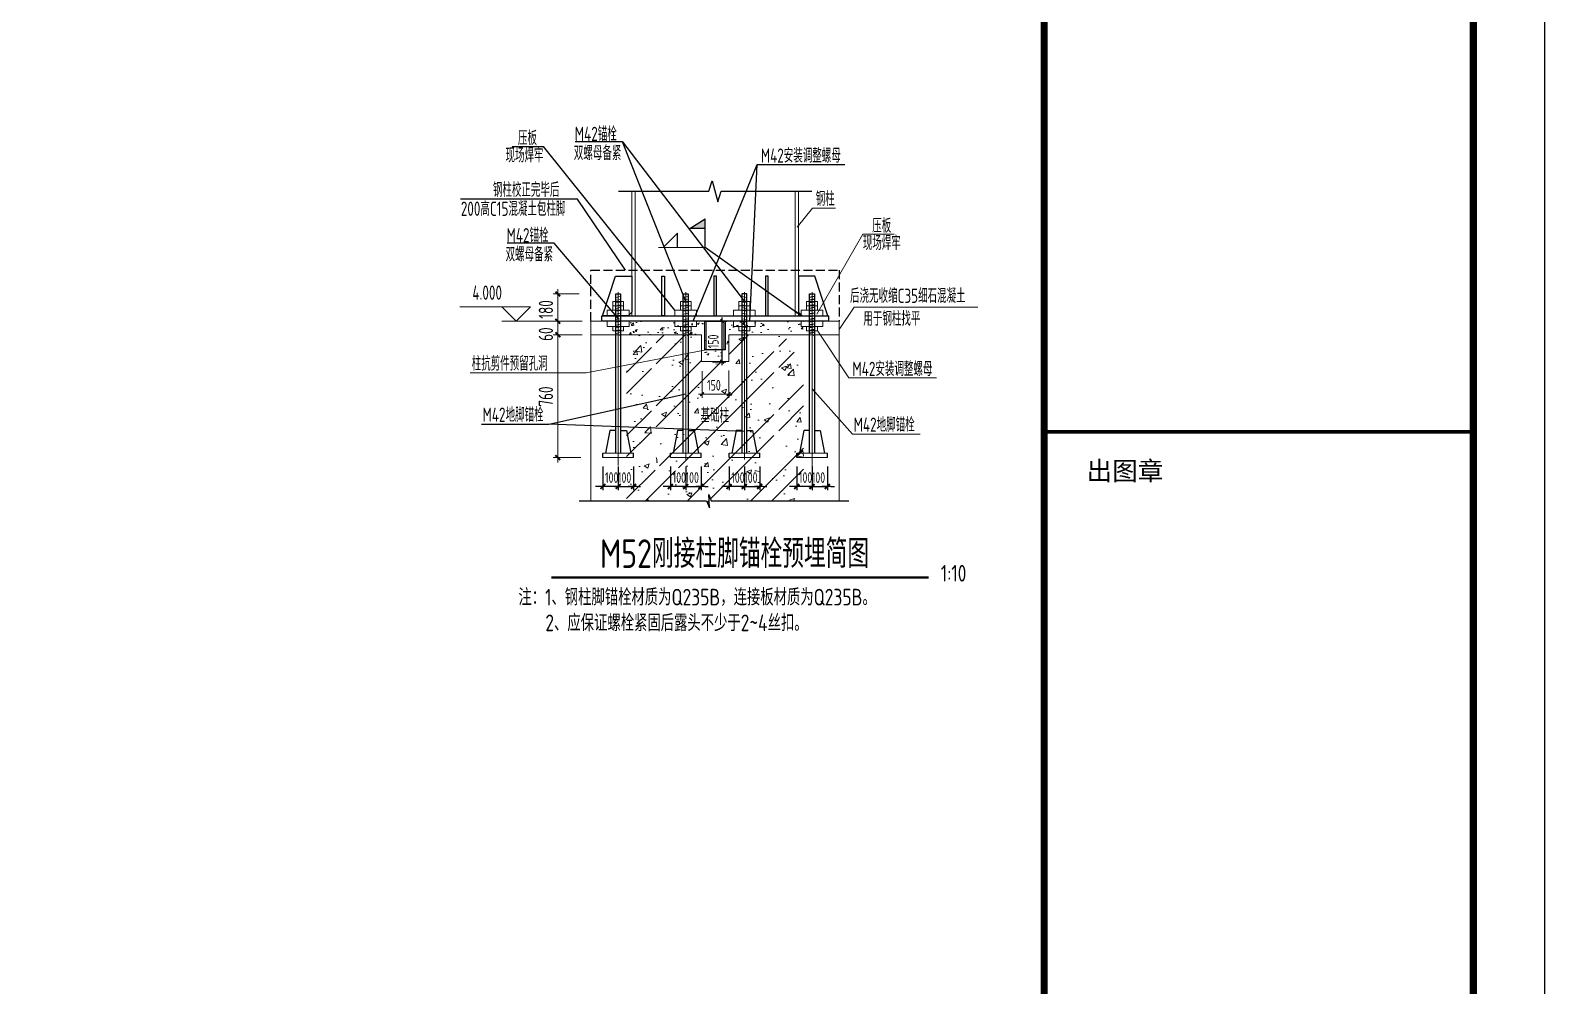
# Model space of a CAD drawing. Extents: x 69728788 to 150676229, y 15322671 to 43663798.
# Drawn here: x 75233381 to 75275784, y 20556665 to 20583417 of the extents above; entities that cross this region are included whole.
import ezdxf
from ezdxf.enums import TextEntityAlignment as Align

# ---------------------------------------------------------------- set-up
doc = ezdxf.new("R2010")
doc.units = 0
doc.header["$LTSCALE"] = 1000
doc.header["$MEASUREMENT"] = 0
doc.linetypes.add('DASH', pattern=[0.35, 0.25, -0.1])
doc.linetypes.add('HIDDEN', pattern=[0.375, 0.25, -0.125])
doc.layers.get('0').update_dxf_attribs({"linetype": 'CONTINUOUS'})
doc.layers.get('DEFPOINTS').update_dxf_attribs({"linetype": 'CONTINUOUS'})
for name, color, linetype in [('A-1', 1, 'CONTINUOUS'), ('AXIS', 3, 'CONTINUOUS'), ('BOLT', 2, 'CONTINUOUS'), ('COLU', 7, 'CONTINUOUS'), ('DIM', 3, 'CONTINUOUS'), ('NUM', 7, 'CONTINUOUS'), ('PUB_TITLE', 4, 'CONTINUOUS'), ('TEXT', 7, 'CONTINUOUS'), ('THIN', 7, 'CONTINUOUS'), ('WALL', 4, 'CONTINUOUS'), ('WELD', 7, 'CONTINUOUS'), ('吊车', 6, 'CONTINUOUS'), ('图框', 253, 'CONTINUOUS'), ('引线', 254, 'CONTINUOUS'), ('虚线', 5, 'HIDDEN'), ('钢板', 4, 'CONTINUOUS'), ('钢柱', 3, 'CONTINUOUS')]:
    doc.layers.add(name, color=color, linetype=linetype)
for name, color, linetype, lineweight in [('加强板', 3, 'CONTINUOUS', 20), ('填满-深', 8, 'CONTINUOUS', 5), ('砼柱', 7, 'CONTINUOUS', 20)]:
    doc.layers.add(name, color=color, linetype=linetype, lineweight=lineweight)
doc.styles.add('TSSD_Dimension', font='Tssdeng.shx', dxfattribs={"width": 0.7, "bigfont": 'hztxt.shx'})
doc.styles.add('TSSD_Label', font='tssdeng.shx', dxfattribs={"width": 0.6, "bigfont": 'hztxt.shx'})
doc.styles.add('TSSD_NORM', font='Tssdeng.shx', dxfattribs={"width": 0.65, "bigfont": 'hztxt.shx'})
doc.styles.add('TSSD_Rein', font='atssdeng.shx', dxfattribs={"width": 0.7, "bigfont": 'atssdchn.shx'})
doc.styles.add('黑体', font='simhei.ttf', dxfattribs={"width": 0.6, "height": 4.3})
doc.dimstyles.new('TSSD_20_100', dxfattribs={"dimtxt": 300, "dimasz": 100, "dimexe": 100, "dimexo": 250, "dimgap": 100, "dimtad": 1, "dimdec": 0, "dimlfac": 0.2, "dimzin": 0, "dimdsep": 46, "dimtxsty": 'TSSD_Dimension', "dimblk": 'ARCHTICK', "dimcen": 0, "dimdle": 100, "dimclrt": 7, "dimadec": 0, "dimazin": 0, "dimtfac": 1, "dimtdec": 0, "dimtix": 1, "dimtmove": 2, "dimatfit": 3, "dimfxl": 1, "dimtolj": 1, "dimtzin": 0, "dimarcsym": 0})
doc.dimstyles.new('TSSD_LEADER_STYLE_200.0', dxfattribs={"dimtxt": 0.18, "dimasz": 200, "dimexe": 0.18, "dimexo": 0.0625, "dimgap": 0.09, "dimtad": 0, "dimtih": 1, "dimtoh": 1, "dimdec": 4, "dimzin": 0, "dimdsep": 46, "dimtxsty": 'Standard', "dimcen": 0.09, "dimadec": 0, "dimazin": 0, "dimtfac": 1, "dimtdec": 4, "dimtofl": 0, "dimtmove": 0, "dimatfit": 3, "dimfxl": 1, "dimtolj": 1, "dimtzin": 0, "dimarcsym": 0})
pattern_1 = [(10, (75539419.43, 20375802.224), (-13.230337, 75.032972), [])]
pattern_2 = [(10, (75541313.15, 20375802.224), (-13.230337, 75.032972), [])]
pattern_3 = [(170, (74963796.814, 20375802.224), (13.230337, 75.032972), [])]

# ---------------------------------------------------------------- blocks, each defined once
blk = doc.blocks.new('_ArchTick')
at = {"color": 0, "linetype": 'ByBlock', "const_width": 0.4}
blk.add_lwpolyline([(-0.5, -0.5), (0.5, 0.5)], dxfattribs=at)
blk = doc.blocks.new('*D186')
at = {"layer": 'DEFPOINTS', "color": 0}
for p in [(75252231, 20575272), (75252754, 20575272), (75252236, 20574138)]:
    blk.add_point(p, dxfattribs=at)
at = {"layer": 'DIM', "color": 0, "lineweight": -2}
for p, q in [((75252754, 20574038), (75252754, 20575372)), ((75252481, 20575272), (75252854, 20575272)), ((75252486, 20574138), (75252854, 20574138))]:
    blk.add_line(p, q, dxfattribs=at)
at = {"layer": 'DIM', "color": 0, "lineweight": -2, "xscale": 100, "yscale": 100, "zscale": 100}
for p, rotation in [((75252754, 20575272), 90), ((75252754, 20574138), 270)]:
    blk.add_blockref('_ArchTick', p, dxfattribs=dict(at, rotation=rotation))
at = {"layer": 'DIM', "color": 7, "lineweight": 5, "insert": (75252504, 20574705), "char_height": 300, "attachment_point": 5, "rotation": 90, "style": 'TSSD_Dimension'}
blk.add_mtext('\\A1;150', dxfattribs=at)
blk = doc.blocks.new('_WELD001')
at = {"linetype": 'ByBlock'}
h = blk.add_hatch(color=0, dxfattribs=at)
h.paths.add_polyline_path([(0.8, 1), (0, 1.5), (0, 1)])
edge = h.paths.add_edge_path()
edge.add_line((0, 0), (0, 1.5))
at = {"color": 0, "linetype": 'ByBlock'}
for p, q in [((0, 0), (0, 1.5)), ((0.8, 1), (0, 1.5)), ((0, 1), (0.8, 1))]:
    blk.add_line(p, q, dxfattribs=at)
blk = doc.blocks.new('_WELD004')
at = {"color": 0, "linetype": 'ByBlock'}
for p, q in [((0, 1), (1, 0)), ((0, 0), (0, 1))]:
    blk.add_line(p, q, dxfattribs=at)
blk = doc.blocks.new('_tsdbk')
blk.add_line((-1, 0), (1.5, 0))
at = {"const_width": 0.5}
blk.add_lwpolyline([(-0.7, -0.7), (0.7, 0.7)], dxfattribs=at)

msp = doc.modelspace()

# ---------------------------------------------------------------- hatches: boundary and pattern name
at = {"layer": '填满-深'}
h = msp.add_hatch(dxfattribs=at)
h.set_pattern_fill('_USER', color=256, scale=76.190476, angle=10, style=0, pattern_type=0)
h.set_pattern_definition(pattern_1)
h.paths.add_polyline_path([(75249772.1, 20576014.7), (75249909.3, 20576014.7), (75249909.3, 20574871.8), (75249772.1, 20574871.8)])
h = msp.add_hatch(dxfattribs=at)
h.set_pattern_fill('_USER', color=256, scale=76.190476, angle=10, style=0, pattern_type=0)
h.set_pattern_definition(pattern_1)
h.paths.add_polyline_path([(75249772.1, 20576014.7), (75249909.3, 20576014.7), (75249909.3, 20574871.8), (75249772.1, 20574871.8)])
h = msp.add_hatch(dxfattribs=at)
h.set_pattern_fill('_USER', color=256, scale=76.190476, angle=10, style=0, pattern_type=0)
h.set_pattern_definition(pattern_2)
h.paths.add_polyline_path([(75251665.8, 20576014.7), (75251803, 20576014.7), (75251803, 20574871.8), (75251665.8, 20574871.8)])
h = msp.add_hatch(dxfattribs=at)
h.set_pattern_fill('_USER', color=256, scale=76.190476, angle=10, style=0, pattern_type=0)
h.set_pattern_definition(pattern_2)
h.paths.add_polyline_path([(75251665.8, 20576014.7), (75251803, 20576014.7), (75251803, 20574871.8), (75251665.8, 20574871.8)])
h = msp.add_hatch(dxfattribs=at)
h.set_pattern_fill('_USER', color=256, scale=76.190476, angle=10, style=0, pattern_type=0)
h.set_pattern_definition(pattern_3)
h.paths.add_polyline_path([(75253444.1, 20576014.7), (75253307, 20576014.7), (75253307, 20574871.8), (75253444.1, 20574871.8)])
h = msp.add_hatch(dxfattribs=at)
h.set_pattern_fill('_USER', color=256, scale=76.190476, angle=10, style=0, pattern_type=0)
h.set_pattern_definition(pattern_3)
h.paths.add_polyline_path([(75253444.1, 20576014.7), (75253307, 20576014.7), (75253307, 20574871.8), (75253444.1, 20574871.8)])
h = msp.add_hatch(dxfattribs=at)
h.set_pattern_fill('_USER', color=256, scale=76.190476, angle=10, style=0, pattern_type=0)
h.set_pattern_definition([(10, (75544848, 20375814.19), (-13.230337, 75.032972), [])])
h.paths.add_polyline_path([(75255200.7, 20576026.6), (75255337.8, 20576026.6), (75255337.8, 20574883.8), (75255200.7, 20574883.8)])
h = msp.add_hatch(dxfattribs=at)
h.set_pattern_fill('_USER', color=256, scale=76.190476, angle=10, style=0, pattern_type=0)
h.set_pattern_definition([(10, (75544848, 20375802.224), (-13.230337, 75.032972), [])])
h.paths.add_polyline_path([(75255200.7, 20576014.7), (75255337.8, 20576014.7), (75255337.8, 20574871.8), (75255200.7, 20574871.8)])
h = msp.add_hatch(dxfattribs=at)
h.set_pattern_fill('AR-CONC', color=256, scale=76.190476, style=0)
h.set_pattern_definition([(50, (75052570.84, 20544269.05), (546.4839, -47.81115), [57.1429, -628.5714]), (355, (75052570.84, 20544269.05), (-105.7153, 573.0988), [45.7143, -502.8571]), (100.4514, (75052616.4, 20544265.06), (440.769, 525.2873), [48.564, -534.2035]), (46.1842, (75052570.84, 20544421.4), (813.136, -126.1097), [85.7143, -942.857]), (96.6356, (75052638.6, 20544410.9), (712.124, 742.185), [72.846, -801.305]), (351.1842, (75052570.8, 20544421.4), (712.1234, 742.1856), [68.5714, -754.2857]), (21, (75052647.03, 20544383.33), (454.7863, -306.75725), [57.1429, -628.5714]), (326, (75052647.03, 20544383.33), (185.3831, 552.4953), [45.7143, -502.8571]), (71.4514, (75052684.93, 20544357.77), (640.1696, 245.7375), [48.564, -534.2035]), (37.5, (75052570.84, 20544269.05), (9.26465, 253.63341), [0, -496.7619, 0, -510.4762, 0, -504.7619]), (7.5, (75052570.84, 20544269.05), (200.43393, 300.50416), [0, -291.0476, 0, -485.33333, 0, -192.38095]), (327.5, (75052400.93, 20544269.05), (406.72186, -17.18466), [0, -190.4762, 0, -594.2857, 0, -788.57143]), (317.5, (75052324.74, 20544269.05), (444.3323, 76.27046), [0, -247.61905, 0, -394.6667, 0, -560])])
h.paths.add_polyline_path([(75250772.1, 20574997.8), (75250688.3, 20574997.8), (75250688.3, 20575119.7), (75250535.9, 20575119.7), (75250535.9, 20575272.1), (75250078.8, 20575272.1), (75250078.8, 20574891.2), (75250772.1, 20574891.2)])
h.paths.add_polyline_path([(75252271.5, 20575272.1), (75251145.5, 20575272.1), (75251145.5, 20575119.7), (75250993.1, 20575119.7), (75250993.1, 20574997.8), (75250909.3, 20574997.8), (75250909.3, 20574891.2), (75252174, 20574891.2), (75252174, 20574275), (75252555, 20574275), (75252555, 20574609.1), (75252271.5, 20574609.1)])
h.paths.add_polyline_path([(75253964.5, 20575272.1), (75252838.4, 20575272.1), (75252838.4, 20574609.1), (75252555, 20574609.1), (75252555, 20574275), (75252935.9, 20574275), (75252935.9, 20574891.2), (75254200.7, 20574891.2), (75254200.7, 20574997.8), (75254116.9, 20574997.8), (75254116.9, 20575119.7), (75253964.5, 20575119.7)])
h.paths.add_polyline_path([(75255031.2, 20575272.1), (75254574, 20575272.1), (75254574, 20575119.7), (75254510.5, 20575119.7), (75254770.7, 20574891.2), (75255031.2, 20574891.2)])
h.paths.add_polyline_path([(75253040.8, 20574770), (75253040.8, 20575111.2), (75253290.8, 20575111.2), (75253290.8, 20574770)], flags=25)
h = msp.add_hatch(dxfattribs=at)
h.set_pattern_fill('ANSI32', color=256, scale=3333.333333, style=0)
h.set_pattern_definition([(45, (75052570.8, 20544269), (-883.8835, 883.8835), []), (45, (75053160.1, 20544269), (-883.8835, 883.8835), [])])
h.paths.add_polyline_path([(75254200.7, 20574891.2), (75252935.9, 20574891.2), (75252935.9, 20574138.3), (75252555, 20574138.3), (75252555, 20570241.8), (75255031.2, 20570241.8), (75255031.2, 20573960.5), (75254486, 20574891.2), (75254337.8, 20574891.2), (75254337.8, 20571272.1, -0.4142136), (75254147.4, 20571081.6), (75253575.9, 20571081.6), (75253575.9, 20571218.8), (75254162.6, 20571218.8, 0.4142136), (75254200.7, 20571256.9)])
h.paths.add_polyline_path([(75250909.3, 20571256.9, 0.4142136), (75250947.4, 20571218.8), (75251534, 20571218.8), (75251534, 20571081.6), (75250962.6, 20571081.6, -0.4142136), (75250772.1, 20571272.1), (75250772.1, 20574891.2), (75250078.8, 20574891.2), (75250078.8, 20570241.8), (75252311.3, 20570241.8), (75252396.5, 20570049.9), (75252379.4, 20570419.9), (75252446.4, 20570241.8), (75252555, 20570241.8), (75252555, 20574138.3), (75252174, 20574138.3), (75252174, 20574891.2), (75250909.3, 20574891.2)])
h.paths.add_polyline_path([(75252175.2, 20572735.7), (75252887.2, 20572735.7), (75252887.2, 20573128.1), (75252175.2, 20573128.1)], flags=9)
h = msp.add_hatch(dxfattribs=at)
h.set_pattern_fill('AR-CONC', color=256, scale=200, style=0)
h.set_pattern_definition([(50, (75052570.8, 20544269), (1434.5204, -125.504), [150, -1650]), (355, (75052570.8, 20544269), (-277.503, 1504.384), [120, -1320]), (100.4514, (75052690.4, 20544258.6), (1157.019, 1378.879), [127.48, -1402.284]), (46.1842, (75052570.8, 20544669), (2134.482, -331.038), [225, -2475]), (96.6356, (75052748.7, 20544641.5), (1869.325, 1948.236), [191.22, -2103.426]), (351.1842, (75052570.8, 20544669), (1869.324, 1948.237), [180, -1980]), (21, (75052770.8, 20544569), (1193.814, -805.238), [150, -1650]), (326, (75052770.8, 20544569), (486.631, 1450.3), [120, -1320]), (71.4514, (75052870.3, 20544502), (1680.445, 645.061), [127.48, -1402.284]), (37.5, (75052570.84, 20544269.05), (24.3197, 665.7877), [0, -1304, 0, -1340, 0, -1325]), (7.5, (75052570.84, 20544269.05), (526.139, 788.8234), [0, -764, 0, -1274, 0, -505]), (327.5, (75052124.84, 20544269.05), (1067.6449, -45.1097), [0, -500, 0, -1560, 0, -2070]), (317.5, (75051924.8, 20544269.05), (1166.3723, 200.21), [0, -650, 0, -1036, 0, -1470])])
h.paths.add_polyline_path([(75252555, 20570241.8), (75255031.2, 20570241.8), (75255031.2, 20573960.5), (75254486, 20574891.2), (75254337.8, 20574891.2), (75254337.8, 20571272.1, -0.4142136), (75254147.4, 20571081.6), (75253575.9, 20571081.6), (75253575.9, 20571218.8), (75254162.6, 20571218.8, 0.4142136), (75254200.7, 20571256.9), (75254200.7, 20574891.2), (75252935.9, 20574891.2), (75252935.9, 20574081.6), (75252555, 20574081.6)])
h.paths.add_polyline_path([(75250909.3, 20571256.9, 0.4142136), (75250947.4, 20571218.8), (75251534, 20571218.8), (75251534, 20571081.6), (75250962.6, 20571081.6, -0.4142136), (75250772.1, 20571272.1), (75250772.1, 20573991.7), (75250078.8, 20573829.5), (75250078.8, 20570241.8), (75252311.3, 20570241.8), (75252396.5, 20570049.9), (75252379.4, 20570419.9), (75252446.4, 20570241.8), (75252555, 20570241.8), (75252555, 20574081.6), (75252174, 20574081.6), (75252174, 20574319.7), (75250909.3, 20574023.8)])
h.paths.add_polyline_path([(75250840.7, 20574007.8), (75250909.3, 20574023.8), (75250909.3, 20574891.2), (75250840.7, 20574891.2)])
h.paths.add_polyline_path([(75250772.1, 20573991.7), (75250772.1, 20574891.2), (75250078.8, 20574891.2), (75250078.8, 20573829.5)])
h.paths.add_polyline_path([(75255031.2, 20573960.5), (75255031.2, 20574662.2), (75254770.7, 20574891.2), (75254486, 20574891.2)], flags=16)
h.paths.add_polyline_path([(75250909.3, 20574891.2), (75250909.3, 20574023.8), (75252174, 20574319.7), (75252174, 20574891.2)])
h.paths.add_polyline_path([(75252171.1, 20572722.2), (75252960.6, 20572722.2), (75252960.6, 20573170.7), (75252171.1, 20573170.7)], flags=9)

# ---------------------------------------------------------------- linework, layer by layer
msp.add_circle((75255574, 20575424.5), 1)
at = {"layer": 'A-1', "lineweight": 5}
msp.add_line((75254989.9, 20575424.5), (75254888.3, 20575526.1), dxfattribs=at)
at = {"layer": 'AXIS', "linetype": 'ByBlock', "lineweight": 5}
for p, q in [((75249840.7, 20576087.8), (75249840.7, 20571226.5)), ((75251734.4, 20576087.8), (75251734.4, 20571400.1)), ((75253375.5, 20576087.8), (75253375.5, 20571400.1)), ((75255269.3, 20576087.8), (75255269.3, 20570930.7))]:
    msp.add_line(p, q, dxfattribs=at)
at = {"layer": 'BOLT', "color": 0}
for points in [[(75249772.1, 20571575.5), (75249772.1, 20576034), (75249909.3, 20576034)], [(75249909.3, 20576034), (75249909.3, 20571575.5)], [(75251665.8, 20571575.5), (75251665.8, 20576034), (75251803, 20576034)], [(75251803, 20576034), (75251803, 20571575.5)], [(75253307, 20576034), (75253307, 20571575.5)], [(75253444.1, 20571575.5), (75253444.1, 20576034), (75253307, 20576034)], [(75255200.7, 20571575.5), (75255200.7, 20576034), (75255337.8, 20576034)], [(75255337.8, 20576034), (75255337.8, 20571575.5)], [(75254839.7, 20571452), (75254839.7, 20571575.5)], [(75255698.8, 20571452), (75255698.8, 20571575.5)]]:
    msp.add_lwpolyline(points, dxfattribs=at)
at = {"layer": 'BOLT', "color": 0, "elevation": -64}
for points in [[(75249411.1, 20571452), (75249411.1, 20571575.5)], [(75250270.3, 20571452), (75250270.3, 20571575.5)], [(75251304.8, 20571452), (75251304.8, 20571575.5)], [(75252164, 20571452), (75252164, 20571575.5)], [(75252946, 20571452), (75252946, 20571575.5)], [(75253805.1, 20571452), (75253805.1, 20571575.5)]]:
    msp.add_lwpolyline(points, dxfattribs=at)
at = {"layer": 'COLU', "lineweight": 5}
for p, q in [((75249411.1, 20571575.5, -64), (75250270.3, 20571575.5, -64)), ((75251304.8, 20571575.5, -64), (75252164, 20571575.5, -64)), ((75252946, 20571575.5, -64), (75253805.1, 20571575.5, -64)), ((75254839.7, 20571575.5), (75255698.8, 20571575.5)), ((75249411.1, 20571452, -64), (75250270.3, 20571452, -64)), ((75251304.8, 20571452, -64), (75252164, 20571452, -64)), ((75252946, 20571452, -64), (75253805.1, 20571452, -64)), ((75254839.7, 20571452), (75255698.8, 20571452))]:
    msp.add_line(p, q, dxfattribs=at)
at = {"layer": 'DIM', "lineweight": 5}
for p, q in [((75248745.5, 20576034), (75248017.8, 20576034)), ((75248151.2, 20576034), (75248151.2, 20576167.4)), ((75248151.2, 20575272.1), (75248151.2, 20576034)), ((75248151.2, 20575272.1), (75248151.2, 20575372.1)), ((75248745.5, 20575272.1), (75248017.8, 20575272.1)), ((75248828.8, 20575272.1), (75248051.2, 20575272.1)), ((75248151.2, 20575272.1), (75248151.2, 20575138.8)), ((75248151.2, 20575272.1), (75248151.2, 20574891.2)), ((75248151.2, 20575024.5), (75248151.2, 20571318.7)), ((75251685.4, 20575272.1), (75250906.3, 20575272.1)), ((75248745.5, 20574891.2), (75248017.8, 20574891.2)), ((75248828.8, 20574891.2), (75248051.2, 20574891.2)), ((75248151.2, 20574891.2), (75248151.2, 20574791.2)), ((75251685.4, 20574891.2), (75250906.3, 20574891.2)), ((75248796.9, 20571452), (75248017.8, 20571452))]:
    msp.add_line(p, q, dxfattribs=at)
at = {"layer": 'DIM', "lineweight": 9}
for p, q in [((75252193.3, 20573872.3, -64), (75252193.3, 20573128.7, -64)), ((75252935.9, 20573888.3, -64), (75252935.9, 20573128.7, -64)), ((75252093.3, 20573228.7, -64), (75253035.9, 20573228.7, -64))]:
    msp.add_line(p, q, dxfattribs=at)
at = {"layer": 'DIM'}
for p, q in [((75249411.1, 20571202, -64), (75249411.1, 20570543.9, -64)), ((75249840.7, 20571202), (75249840.7, 20570543.9)), ((75249840.7, 20571202), (75249840.7, 20570543.9)), ((75250270.3, 20571202, -64), (75250270.3, 20570543.9, -64)), ((75251304.8, 20571202, -64), (75251304.8, 20570543.9, -64)), ((75251734.4, 20571202), (75251734.4, 20570543.9)), ((75251734.4, 20571202), (75251734.4, 20570543.9)), ((75252164, 20571202, -64), (75252164, 20570543.9, -64)), ((75252946, 20571202, -64), (75252946, 20570543.9, -64)), ((75253375.5, 20571202), (75253375.5, 20570543.9)), ((75253375.5, 20571202), (75253375.5, 20570543.9)), ((75253805.1, 20571202, -64), (75253805.1, 20570543.9, -64)), ((75254839.7, 20571202, -64), (75254839.7, 20570543.9, -64)), ((75255269.3, 20571202), (75255269.3, 20570543.9)), ((75255269.3, 20571202), (75255269.3, 20570543.9)), ((75255698.8, 20571202, -64), (75255698.8, 20570543.9, -64)), ((75249311.1, 20570643.9, -64), (75249211.1, 20570643.9, -64)), ((75249909.3, 20570643.9, -64), (75249411.1, 20570643.9, -64)), ((75249772.1, 20570643.9, -64), (75250270.3, 20570643.9, -64)), ((75250370.3, 20570643.9, -64), (75250470.3, 20570643.9, -64)), ((75251204.8, 20570643.9, -64), (75251104.8, 20570643.9, -64)), ((75251803, 20570643.9, -64), (75251304.8, 20570643.9, -64)), ((75251665.8, 20570643.9, -64), (75252164, 20570643.9, -64)), ((75252264, 20570643.9, -64), (75252364, 20570643.9, -64)), ((75252846, 20570643.9, -64), (75252746, 20570643.9, -64)), ((75253444.1, 20570643.9, -64), (75252946, 20570643.9, -64)), ((75253307, 20570643.9, -64), (75253805.1, 20570643.9, -64)), ((75253905.1, 20570643.9, -64), (75254005.1, 20570643.9, -64)), ((75254739.7, 20570643.9, -64), (75254639.7, 20570643.9, -64)), ((75255337.8, 20570643.9, -64), (75254839.7, 20570643.9, -64)), ((75255200.7, 20570643.9, -64), (75255698.8, 20570643.9, -64)), ((75255798.8, 20570643.9, -64), (75255898.8, 20570643.9, -64))]:
    msp.add_line(p, q, dxfattribs=at)
at = {"layer": 'NUM', "const_width": 66.7}
msp.add_lwpolyline([(75258539.2, 20568096.6), (75247973, 20568096.6)], dxfattribs=at)
at = {"layer": 'PUB_TITLE'}
msp.add_lwpolyline([(75107584.3, 20524502.8), (75275784.3, 20524502.8), (75275784.3, 20643302.8), (75107584.3, 20643302.8)], close=True, dxfattribs=at)
at = {"layer": 'PUB_TITLE', "const_width": 200}
msp.add_lwpolyline([(75112584.3, 20526502.8), (75273784.3, 20526502.8), (75273784.3, 20641302.8), (75112584.3, 20641302.8)], close=True, dxfattribs=at)
at = {"layer": 'TEXT', "lineweight": 9}
for points in [[(75254857.6, 20577907), (75255284.2, 20578435.7), (75255928.6, 20578435.7)], [(75255405.6, 20575472.5), (75256694.9, 20577706.4), (75257571.7, 20577706.4)], [(75256031.2, 20575042.2), (75256445.5, 20575666.2), (75259914.1, 20575666.2)], [(75255409, 20575022.7), (75256298.6, 20573688.4), (75258753.5, 20573688.4)], [(75252260.3, 20574456.4), (75248941.9, 20573830), (75245697.8, 20573830)], [(75255269.3, 20573374.9), (75256401.3, 20572108.9), (75258293.5, 20572108.9)]]:
    msp.add_lwpolyline(points, dxfattribs=at)
at = {"layer": 'THIN', "lineweight": 5}
for p, q in [((75246588.2, 20575672.1), (75245403.6, 20575672.1)), ((75246988.2, 20575272.1), (75246588.2, 20575672.1)), ((75247388.2, 20575672.1), (75246588.2, 20575672.1)), ((75246988.2, 20575272.1), (75247388.2, 20575672.1)), ((75248151.2, 20575272.1), (75246588.2, 20575272.1)), ((75246988.2, 20575272.1), (75246988.2, 20575272.1))]:
    msp.add_line(p, q, dxfattribs=at)
at = {"layer": 'THIN', "elevation": -64}
msp.add_lwpolyline([(75249848.3, 20578909), (75252381.6, 20578909), (75252475, 20579202.3), (75252635, 20578615.6), (75252728.3, 20578909), (75255261.6, 20578909)], dxfattribs=at)
at = {"layer": 'WELD', "lineweight": 5}
msp.add_line((75252276.5, 20577334.2, 64), (75250968.6, 20577334.2, 64), dxfattribs=at)
at = {"layer": '加强板'}
for points in [[(75249993.1, 20575820.7), (75249688.3, 20575820.7), (75249688.3, 20575698.8), (75249993.1, 20575698.8)], [(75249993.1, 20575820.7), (75249688.3, 20575820.7), (75249688.3, 20575698.8), (75249993.1, 20575698.8)], [(75251886.8, 20575820.7), (75251582, 20575820.7), (75251582, 20575698.8), (75251886.8, 20575698.8)], [(75251886.8, 20575820.7), (75251582, 20575820.7), (75251582, 20575698.8), (75251886.8, 20575698.8)], [(75253223.2, 20575820.7), (75253527.9, 20575820.7), (75253527.9, 20575698.8), (75253223.2, 20575698.8)], [(75253223.2, 20575820.7), (75253527.9, 20575820.7), (75253527.9, 20575698.8), (75253223.2, 20575698.8)], [(75255116.9, 20575820.7), (75255421.6, 20575820.7), (75255421.6, 20575698.8), (75255116.9, 20575698.8)], [(75255421.6, 20575820.7), (75255116.9, 20575820.7), (75255116.9, 20575698.8), (75255421.6, 20575698.8)], [(75250145.5, 20575576.9), (75249535.9, 20575576.9), (75249535.9, 20575424.5), (75250145.5, 20575424.5)], [(75250145.5, 20575576.9), (75249535.9, 20575576.9), (75249535.9, 20575424.5), (75250145.5, 20575424.5)], [(75249993.1, 20575698.8), (75249688.3, 20575698.8), (75249688.3, 20575576.9), (75249993.1, 20575576.9)], [(75249993.1, 20575698.8), (75249688.3, 20575698.8), (75249688.3, 20575576.9), (75249993.1, 20575576.9)], [(75252039.2, 20575576.9), (75251429.7, 20575576.9), (75251429.7, 20575424.5), (75252039.2, 20575424.5)], [(75252039.2, 20575576.9), (75251429.7, 20575576.9), (75251429.7, 20575424.5), (75252039.2, 20575424.5)], [(75251886.8, 20575698.8), (75251582, 20575698.8), (75251582, 20575576.9), (75251886.8, 20575576.9)], [(75251886.8, 20575698.8), (75251582, 20575698.8), (75251582, 20575576.9), (75251886.8, 20575576.9)], [(75253070.8, 20575576.9), (75253680.3, 20575576.9), (75253680.3, 20575424.5), (75253070.8, 20575424.5)], [(75253070.8, 20575576.9), (75253680.3, 20575576.9), (75253680.3, 20575424.5), (75253070.8, 20575424.5)], [(75253223.2, 20575698.8), (75253527.9, 20575698.8), (75253527.9, 20575576.9), (75253223.2, 20575576.9)], [(75253223.2, 20575698.8), (75253527.9, 20575698.8), (75253527.9, 20575576.9), (75253223.2, 20575576.9)], [(75254964.5, 20575576.9), (75255574, 20575576.9), (75255574, 20575424.5), (75254964.5, 20575424.5)], [(75255574, 20575576.9), (75254964.5, 20575576.9), (75254964.5, 20575424.5), (75255574, 20575424.5)], [(75255116.9, 20575698.8), (75255421.6, 20575698.8), (75255421.6, 20575576.9), (75255116.9, 20575576.9)], [(75255421.6, 20575698.8), (75255116.9, 20575698.8), (75255116.9, 20575576.9), (75255421.6, 20575576.9)], [(75250145.5, 20575272.1), (75249535.9, 20575272.1), (75249535.9, 20575119.7), (75250145.5, 20575119.7)], [(75250145.5, 20575272.1), (75249535.9, 20575272.1), (75249535.9, 20575119.7), (75250145.5, 20575119.7)], [(75249993.1, 20575119.7), (75249688.3, 20575119.7), (75249688.3, 20574997.8), (75249993.1, 20574997.8)], [(75249993.1, 20575119.7), (75249688.3, 20575119.7), (75249688.3, 20574997.8), (75249993.1, 20574997.8)], [(75252039.2, 20575272.1), (75251429.7, 20575272.1), (75251429.7, 20575119.7), (75252039.2, 20575119.7)], [(75252039.2, 20575272.1), (75251429.7, 20575272.1), (75251429.7, 20575119.7), (75252039.2, 20575119.7)], [(75251886.8, 20575119.7), (75251582, 20575119.7), (75251582, 20574997.8), (75251886.8, 20574997.8)], [(75251886.8, 20575119.7), (75251582, 20575119.7), (75251582, 20574997.8), (75251886.8, 20574997.8)], [(75253070.8, 20575272.1), (75253680.3, 20575272.1), (75253680.3, 20575119.7), (75253070.8, 20575119.7)], [(75253070.8, 20575272.1), (75253680.3, 20575272.1), (75253680.3, 20575119.7), (75253070.8, 20575119.7)], [(75253223.2, 20575119.7), (75253527.9, 20575119.7), (75253527.9, 20574997.8), (75253223.2, 20574997.8)], [(75253223.2, 20575119.7), (75253527.9, 20575119.7), (75253527.9, 20574997.8), (75253223.2, 20574997.8)], [(75254964.5, 20575272.1), (75255574, 20575272.1), (75255574, 20575119.7), (75254964.5, 20575119.7)], [(75255574, 20575272.1), (75254964.5, 20575272.1), (75254964.5, 20575119.7), (75255574, 20575119.7)], [(75255116.9, 20575119.7), (75255421.6, 20575119.7), (75255421.6, 20574997.8), (75255116.9, 20574997.8)], [(75255421.6, 20575119.7), (75255116.9, 20575119.7), (75255116.9, 20574997.8), (75255421.6, 20574997.8)]]:
    msp.add_lwpolyline(points, close=True, dxfattribs=at)
at = {"layer": '吊车'}
for points in [[(75249772.1, 20572211.6), (75249609.9, 20572211.6), (75249488.4, 20571575.5)], [(75249909.3, 20572211.6), (75250071.5, 20572211.6), (75250193, 20571575.5)], [(75251665.8, 20572211.6), (75251503.6, 20572211.6), (75251382.1, 20571575.5)], [(75251803, 20572211.6), (75251965.2, 20572211.6), (75252086.8, 20571575.5)], [(75253307, 20572211.6), (75253144.8, 20572211.6), (75253023.2, 20571575.5)], [(75253444.1, 20572211.6), (75253606.3, 20572211.6), (75253727.9, 20571575.5)]]:
    msp.add_lwpolyline(points, dxfattribs=at)
at = {"layer": '吊车', "elevation": 64}
for points in [[(75255200.7, 20572211.6), (75255038.5, 20572211.6), (75254916.9, 20571575.5)], [(75255337.8, 20572211.6), (75255500, 20572211.6), (75255621.6, 20571575.5)]]:
    msp.add_lwpolyline(points, dxfattribs=at)
at = {"layer": '图框', "color": 4, "const_width": 197.2}
msp.add_lwpolyline([(75273784.3, 20526502.8), (75261765.8, 20526502.8), (75261765.8, 20641302.8), (75273784.3, 20641302.8)], dxfattribs=at)
at = {"layer": '图框', "color": 0, "const_width": 100}
msp.add_lwpolyline([(75261765.8, 20572176.9), (75273784.3, 20572176.9)], dxfattribs=at)
at = {"layer": '引线'}
for p, q in [((75246877.8, 20580161.4, 64), (75247754.6, 20580161.4, 64)), ((75251429.7, 20575576.9), (75247754.6, 20580161.4, 64)), ((75249959.4, 20580290.4), (75253375.5, 20575820.7)), ((75251937.5, 20575272.1), (75253734, 20579660.8)), ((75247903.5, 20572387.7, 64), (75251734.4, 20573241.7)), ((75246011.4, 20572387.7, 64), (75247903.5, 20572387.7, 64)), ((75253375.5, 20572187.5, 64), (75247903.5, 20572387.7, 64))]:
    msp.add_line(p, q, dxfattribs=at)
for points in [[(75251734.4, 20575820.7), (75249959.4, 20580290.4), (75248640.9, 20580290.4)], [(75253528.5, 20575272.1), (75253734, 20579660.8), (75256188.9, 20579660.8)], [(75250045.6, 20576700.7), (75248703, 20578690.5), (75245423.3, 20578690.5)], [(75249862.3, 20575328.3), (75248048, 20577453.4), (75246729.5, 20577453.4)], [(75248750.9, 20570241.8), (75252311.3, 20570241.8), (75252396.5, 20570049.9), (75252379.4, 20570419.9), (75252446.4, 20570241.8), (75256300, 20570241.8)]]:
    msp.add_lwpolyline(points, dxfattribs=at)
at = {"layer": '砼柱', "lineweight": 5}
for p, q in [((75249078.8, 20574891.2), (75249078.8, 20570241.8)), ((75252174, 20574891.2), (75249078.8, 20574891.2)), ((75256031.2, 20574891.2), (75252935.9, 20574891.2)), ((75256031.2, 20570241.8), (75256031.2, 20574891.2))]:
    msp.add_line(p, q, dxfattribs=at)
at = {"layer": '砼柱'}
for points in [[(75252174, 20574891.2), (75249078.8, 20574891.2), (75249078.8, 20575272.1), (75256031.2, 20575272.1), (75256031.2, 20574891.2), (75252935.9, 20574891.2)], [(75252174, 20574891.2), (75252174, 20574138.3), (75252935.9, 20574138.3), (75252935.9, 20574891.2)]]:
    msp.add_lwpolyline(points, dxfattribs=at)
at = {"layer": '虚线', "linetype": 'DASH'}
msp.add_lwpolyline([(75249078.8, 20575272.1), (75249078.8, 20576700.7), (75256031.2, 20576700.7), (75256031.2, 20575272.1)], dxfattribs=at)
at = {"layer": '钢板'}
for points in [[(75250221.6, 20576531), (75250221.6, 20575526.1), (75250120.1, 20575424.5), (75249398.8, 20575424.5), (75249764.5, 20576531), (75250221.6, 20576531)], [(75254888.3, 20576531), (75254888.3, 20575526.1), (75254989.9, 20575424.5), (75255711.2, 20575424.5), (75255345.5, 20576531), (75254888.3, 20576531)]]:
    msp.add_lwpolyline(points, dxfattribs=at)
at = {"layer": '钢柱', "lineweight": 5}
for p, q in [((75250221.6, 20575424.5), (75250221.6, 20578909)), ((75250313.1, 20575424.5), (75250313.1, 20578909)), ((75254796.9, 20575424.5), (75254796.9, 20578909)), ((75254888.3, 20575424.5), (75254888.3, 20578909)), ((75252307, 20575272.1), (75252307, 20574472.4)), ((75252803, 20575272.1), (75252803, 20574472.4))]:
    msp.add_line(p, q, dxfattribs=at)
at = {"layer": '钢柱'}
for points in [[(75251143.2, 20576531), (75251143.2, 20575424.5), (75251067, 20575424.5), (75251067, 20576531)], [(75252516.9, 20576531), (75252516.9, 20575424.5), (75252593.1, 20575424.5), (75252593.1, 20576531)], [(75253966.8, 20576531), (75253966.8, 20575424.5), (75254042.9, 20575424.5), (75254042.9, 20576531)], [(75249383.6, 20575424.5), (75255726.4, 20575424.5), (75255726.4, 20575272.1), (75249383.6, 20575272.1)], [(75252271.5, 20575272.1), (75252838.4, 20575272.1), (75252838.4, 20574472.4), (75252271.5, 20574472.4)]]:
    msp.add_lwpolyline(points, close=True, dxfattribs=at)

# ---------------------------------------------------------------- block references
at = {"layer": 'DIM', "lineweight": 5}
for p, xscale, yscale, zscale, rotation in [((75248151.2, 20576034), 133.3333333320916, 133.3333333320916, 133.3333333333333, 270), ((75248151.2, 20575272.1), 133.3333333320916, 133.3333333320916, 133.3333333333333, 90), ((75248151.2, 20574891.2), 133.3333333320916, 133.3333333320916, 133.3333333333333, 90), ((75248151.2, 20575272.1), 100, 100, 100, 270), ((75248151.2, 20574891.2), 100, 100, 100, 90), ((75248151.2, 20571452), 133.3333333320916, 133.3333333320916, 133.3333333333333, 270)]:
    msp.add_blockref('_ArchTick', p, dxfattribs=dict(at, xscale=xscale, yscale=yscale, zscale=zscale, rotation=rotation))
at = {"layer": 'DIM', "lineweight": 9, "xscale": 100, "yscale": 100, "zscale": 100, "rotation": 180}
msp.add_blockref('_ArchTick', (75252193.3, 20573228.7, -64), dxfattribs=at)
at = {"layer": 'DIM', "lineweight": 9, "xscale": 100, "yscale": 100, "zscale": 100}
msp.add_blockref('_ArchTick', (75252935.9, 20573228.7, -64), dxfattribs=at)
at = {"layer": 'DIM', "xscale": 100, "yscale": 100, "zscale": 100, "rotation": 180}
for p in [(75249411.1, 20570643.9, -64), (75250270.3, 20570643.9, -64), (75251304.8, 20570643.9, -64), (75252164, 20570643.9, -64), (75252946, 20570643.9, -64), (75253805.1, 20570643.9, -64), (75254839.7, 20570643.9, -64), (75255698.8, 20570643.9, -64)]:
    msp.add_blockref('_tsdbk', p, dxfattribs=at)
at = {"layer": 'DIM', "xscale": 100, "yscale": 100, "zscale": 100}
for p in [(75249840.7, 20570643.9), (75251734.4, 20570643.9), (75253375.5, 20570643.9), (75255269.3, 20570643.9)]:
    msp.add_blockref('_tsdbk', p, dxfattribs=at)
at = {"layer": 'WELD'}
for name, p, xscale, yscale, zscale in [('_WELD001', (75252276.5, 20577334.2, 64), -533.3333333283663, 533.3333333320916, 533.3333333333333), ('_WELD004', (75251501.9, 20577334.2, 64), -400, 400, 399.9999999999999)]:
    msp.add_blockref(name, p, dxfattribs=dict(at, xscale=xscale, yscale=yscale, zscale=zscale))

# ---------------------------------------------------------------- texts
at = {"layer": 'DIM', "color": 7, "style": 'TSSD_Dimension', "width": 0.7}
for s, p in [('180', (75248017.8, 20575340.8)), ('60', (75248017.8, 20574721.3)), ('760', (75248017.8, 20572880.8))]:
    msp.add_text(s, height=400, rotation=90, dxfattribs=at).set_placement(p)
msp.add_text('150', height=300, dxfattribs=at).set_placement((75252330.4, 20573328.7, -64))
at = {"layer": 'DIM', "color": 7, "char_height": 300, "attachment_point": 5, "style": 'TSSD_Dimension'}
for insert in [(75249660.2, 20570893.9, -64), (75250021.2, 20570893.9, -64), (75251553.9, 20570893.9, -64), (75251914.9, 20570893.9, -64), (75253195, 20570893.9, -64), (75253556, 20570893.9, -64), (75255088.8, 20570893.9, -64), (75255449.8, 20570893.9, -64)]:
    msp.add_mtext('100', dxfattribs=dict(at, insert=insert))
at = {"layer": 'TEXT', "lineweight": 5, "style": 'TSSD_Rein'}
for s, height, width, p in [('压板', 400, 0.7, (75247036.2, 20580200.9, 64)), ('现场焊牢', 400, 0.7, (75246686.9, 20579716.9, 64)), ('钢柱校正完毕后', 400, 0.7, (75246335, 20578751)), ('钢柱', 400, 0.7, (75255372.4, 20578500.3)), ('200高C15混凝土包柱脚', 400, 0.7, (75245435.3, 20578219.9)), ('压板', 400, 0.7, (75256954.3, 20577745.9)), ('现场焊牢', 400, 0.7, (75256691.6, 20577262)), ('后浇无收缩C35细石混凝土', 400, 0.7, (75256334.9, 20575783.8)), ('用于钢柱找平', 400, 0.7, (75256706.4, 20575142.3)), ('柱抗剪件预留孔洞', 400, 0.7, (75245739.8, 20573886.3)), ('基础柱', 400, 0.7, (75252149.1, 20572433.6)), ('1:10', 466.67, 0.8, (75258875.5, 20567979.6))]:
    msp.add_text(s, height=height, dxfattribs=dict(at, width=width)).set_placement(p)
at = {"layer": 'TEXT', "lineweight": 5, "style": 'TSSD_Label', "width": 0.7}
msp.add_text('4.000', height=400, dxfattribs=at).set_placement((75246588.2, 20575752.1), align=Align.BOTTOM_RIGHT)
at = {"layer": 'TEXT', "lineweight": 5, "style": 'TSSD_Rein', "width": 0.8}
msp.add_text('M52刚接柱脚锚栓预埋简图', height=800, dxfattribs=at).set_placement((75253099.3, 20568363.2), align=Align.CENTER)
at = {"layer": 'TEXT', "color": 0, "lineweight": 5, "style": 'TSSD_NORM', "width": 0.8}
for s, p in [('注：1、钢柱脚锚栓材质为Q235B，连接板材质为Q235B。', (75247048.4, 20567311.3)), ('2、应保证螺栓紧固后露头不少于2~4丝扣。', (75247803.2, 20566591.9, -64))]:
    msp.add_text(s, height=466.667, dxfattribs=at).set_placement(p)
at = {"layer": 'WALL', "lineweight": 5, "style": 'TSSD_Rein', "width": 0.7}
for s, p in [('M42锚栓', (75248626.9, 20580316.1)), ('双螺母备紧', (75248600.7, 20579781)), ('M42安装调整螺母', (75253835.5, 20579709)), ('M42锚栓', (75246715.5, 20577479)), ('双螺母备紧', (75246689.2, 20576944)), ('M42安装调整螺母', (75256400, 20573736.5)), ('M42地脚锚栓', (75246044, 20572453.6, 64)), ('M42地脚锚栓', (75256434, 20572174.8))]:
    msp.add_text(s, height=400, dxfattribs=at).set_placement(p)
at = {"layer": '图框', "color": 4, "style": '黑体'}
msp.add_text('出图章', height=525.89, dxfattribs=at).set_placement((75262956.1, 20570816))

# ---------------------------------------------------------------- dimensions: what is measured, and where the dimension line sits
at = {"layer": 'DIM', "lineweight": 5}
dim = msp.add_linear_dim(base=(75252754.3, 20575272.1), p1=(75252235.6, 20574138.3), p2=(75252230.7, 20575272.1), angle=90, text='150', dimstyle='TSSD_20_100', dxfattribs=at)
dim.commit()
dim.dimension.update_dxf_attribs({"geometry": '*D186', "text_midpoint": (75252504.3, 20574705.2)})

# ---------------------------------------------------------------- leaders
at = {"layer": 'WELD', "lineweight": 5}
msp.add_leader([(75254963.5, 20575424.5, -64), (75252276.5, 20577334.2, -64)], dimstyle='TSSD_LEADER_STYLE_200.0', dxfattribs=at)

doc.saveas('drawing.dxf')
